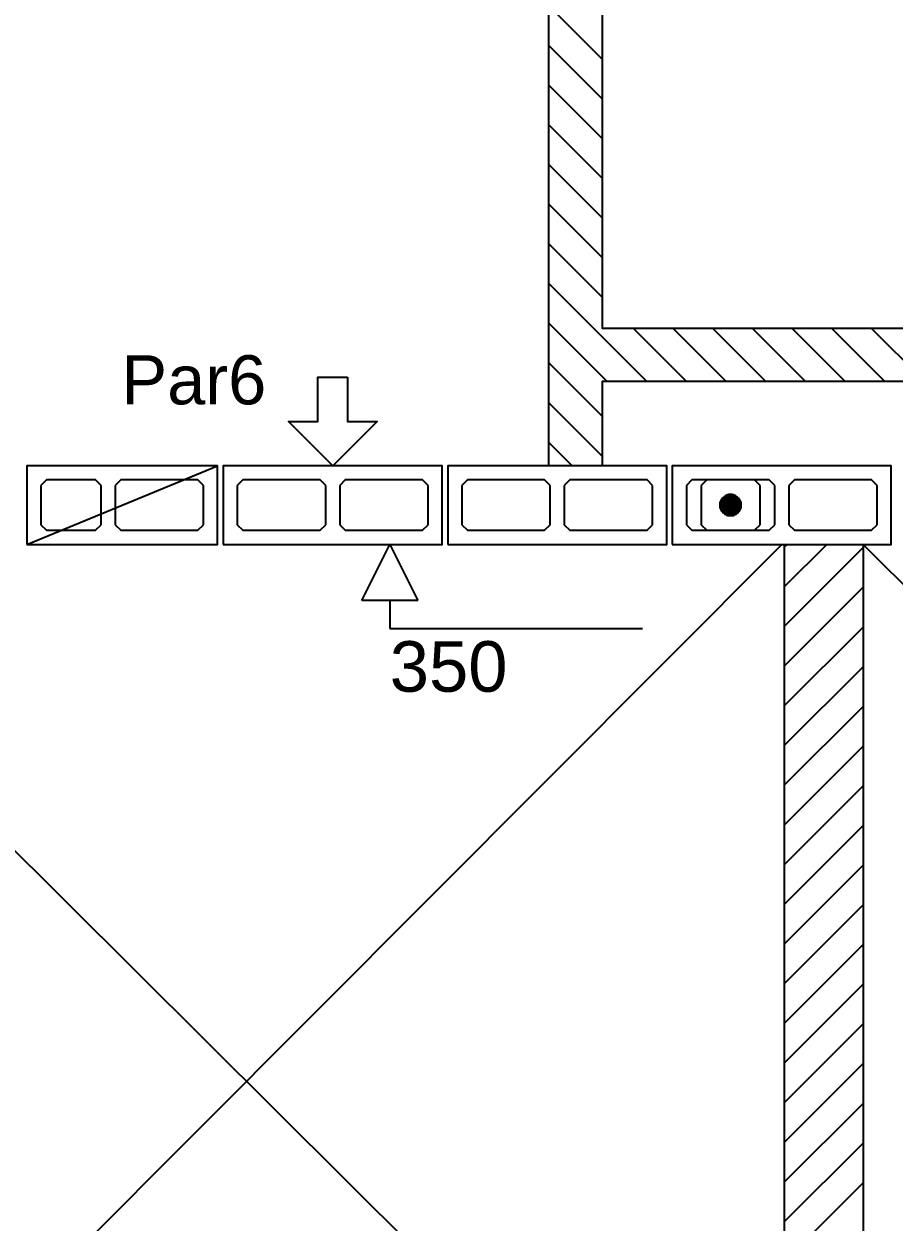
# Model space of a CAD drawing. Extents: x 0 to 119, y 0 to 84.
# Drawn here: x 31.324 to 34.424, y 59.912 to 64.181 of the extents above; entities that cross this region are included whole.
import ezdxf

# ---------------------------------------------------------------- set-up
doc = ezdxf.new("R2010")
doc.units = 0
doc.header["$MEASUREMENT"] = 0
doc.linetypes.add('ESTILO_TQS_0003', pattern=[1.5, 0.5, -0.4, 0.1, -0.5])
doc.linetypes.add('ESTILO_TQS_0005', pattern=[0.4, 0.3, -0.1])
for name, color, linetype in [('20', 1, 'CONTINUOUS'), ('27', 250, 'CONTINUOUS'), ('29', 9, 'CONTINUOUS'), ('3', 7, 'CONTINUOUS')]:
    doc.layers.add(name, color=color, linetype=linetype)
doc.styles.add('TQS_ARIAL', font='arial.ttf')

msp = doc.modelspace()

# ---------------------------------------------------------------- linework, layer by layer
at = {"layer": '20', "color": 1, "linetype": 'Continuous'}
for p, q in [((32.526962, 62.12668), (32.626962, 62.32668)), ((32.626962, 62.32668), (32.726962, 62.12668)), ((32.726962, 62.12668), (32.526962, 62.12668)), ((32.626962, 62.12668), (32.626962, 62.02668)), ((32.626962, 62.02668), (33.526962, 62.02668))]:
    msp.add_line(p, q, dxfattribs=at)
at = {"layer": '27', "color": 250, "linetype": 'ESTILO_TQS_0005'}
for points in [[(31.38366, 62.39668), (31.40366, 62.37668), (31.57866, 62.37668), (31.59866, 62.39668), (31.59866, 62.53668), (31.57866, 62.55668), (31.40366, 62.55668), (31.38366, 62.53668), (31.38366, 62.39668)], [(31.64866, 62.39668), (31.66866, 62.37668), (31.94366, 62.37668), (31.96366, 62.39668), (31.96366, 62.53668), (31.94366, 62.55668), (31.66866, 62.55668), (31.64866, 62.53668), (31.64866, 62.39668)], [(32.08366, 62.39668), (32.10366, 62.37668), (32.37866, 62.37668), (32.39866, 62.39668), (32.39866, 62.53668), (32.37866, 62.55668), (32.10366, 62.55668), (32.08366, 62.53668), (32.08366, 62.39668)], [(32.44866, 62.39668), (32.46866, 62.37668), (32.74366, 62.37668), (32.76366, 62.39668), (32.76366, 62.53668), (32.74366, 62.55668), (32.46866, 62.55668), (32.44866, 62.53668), (32.44866, 62.39668)], [(32.88366, 62.39668), (32.90366, 62.37668), (33.17866, 62.37668), (33.19866, 62.39668), (33.19866, 62.53668), (33.17866, 62.55668), (32.90366, 62.55668), (32.88366, 62.53668), (32.88366, 62.39668)], [(33.24866, 62.39668), (33.26866, 62.37668), (33.54366, 62.37668), (33.56366, 62.39668), (33.56366, 62.53668), (33.54366, 62.55668), (33.26866, 62.55668), (33.24866, 62.53668), (33.24866, 62.39668)], [(33.68366, 62.39668), (33.70366, 62.37668), (33.97866, 62.37668), (33.99866, 62.39668), (33.99866, 62.53668), (33.97866, 62.55668), (33.70366, 62.55668), (33.68366, 62.53668), (33.68366, 62.39668)], [(34.04866, 62.39668), (34.06866, 62.37668), (34.34366, 62.37668), (34.36366, 62.39668), (34.36366, 62.53668), (34.34366, 62.55668), (34.06866, 62.55668), (34.04866, 62.53668), (34.04866, 62.39668)]]:
    msp.add_lwpolyline(points, dxfattribs=at)
at = {"layer": '29', "color": 9, "linetype": 'Continuous'}
for p, q in [((33.193618, 64.245696), (33.383514, 64.0558)), ((33.193618, 64.104275), (33.383514, 63.914379)), ((33.193618, 63.962854), (33.383514, 63.772958)), ((33.193618, 63.821432), (33.383514, 63.631536)), ((33.193618, 63.680011), (33.383514, 63.490115)), ((33.193618, 63.53859), (33.383514, 63.348694)), ((33.193618, 63.397168), (33.383514, 63.207272)), ((33.193618, 63.255747), (33.542589, 62.906776)), ((33.193618, 63.114326), (33.401168, 62.906776)), ((33.49401, 63.096776), (33.68401, 62.906776)), ((33.635432, 63.096776), (33.825432, 62.906776)), ((33.776853, 63.096776), (33.966853, 62.906776)), ((33.918274, 63.096776), (34.108274, 62.906776)), ((34.059696, 63.096776), (34.249696, 62.906776)), ((34.201117, 63.096776), (34.391117, 62.906776)), ((34.342538, 63.096776), (34.532538, 62.906776)), ((33.193618, 62.972904), (33.383618, 62.782904)), ((33.193618, 62.831483), (33.383618, 62.641483)), ((33.193618, 62.690062), (33.277141, 62.606539)), ((30.21366, 58.50668), (34.02366, 62.32668)), ((34.03366, 62.17651), (34.18383, 62.32668)), ((34.03366, 62.317931), (34.042409, 62.32668)), ((38.13366, 58.50668), (34.31366, 62.32668)), ((34.03366, 58.50668), (30.21366, 62.30668)), ((34.03366, 62.035089), (34.31366, 62.315089)), ((34.03366, 61.893667), (34.31366, 62.173667)), ((34.03366, 61.752246), (34.31366, 62.032246)), ((34.03366, 61.610824), (34.31366, 61.890824)), ((34.03366, 61.469403), (34.31366, 61.749403)), ((34.03366, 61.327982), (34.31366, 61.607982)), ((34.03366, 61.18656), (34.31366, 61.46656)), ((34.03366, 61.045139), (34.31366, 61.325139)), ((34.03366, 60.903718), (34.31366, 61.183718)), ((34.03366, 60.762296), (34.31366, 61.042296)), ((34.03366, 60.620875), (34.31366, 60.900875)), ((34.03366, 60.479454), (34.31366, 60.759454)), ((34.03366, 60.338032), (34.31366, 60.618032)), ((34.03366, 60.196611), (34.31366, 60.476611)), ((34.03366, 60.05519), (34.31366, 60.33519)), ((34.03366, 59.913768), (34.31366, 60.193768)), ((34.03366, 59.772347), (34.31366, 60.052347))]:
    msp.add_line(p, q, dxfattribs=at)
for points in [[(33.193618, 62.606428), (33.193618, 64.515662), (33.383514, 64.515662), (33.383514, 63.096776), (36.43366, 63.096776), (36.43366, 62.906776), (33.383618, 62.906776), (33.383618, 62.60668), (33.193618, 62.60668)], [(34.03366, 62.32668), (34.31366, 62.32668), (34.31366, 58.50668), (35.533702, 58.50668), (35.533702, 58.22668), (32.813618, 58.22668), (32.813618, 58.50668), (34.03366, 58.50668), (34.03366, 62.32668)]]:
    msp.add_lwpolyline(points, dxfattribs=at)
at = {"layer": '3', "color": 7, "linetype": 'Continuous'}
for p, q in [((31.33366, 62.32668), (32.01366, 62.60668)), ((33.75616, 62.55668), (33.73616, 62.53668)), ((33.73616, 62.53668), (33.73616, 62.39668)), ((33.92616, 62.55668), (33.75616, 62.55668)), ((33.94616, 62.53668), (33.92616, 62.55668)), ((33.94616, 62.39668), (33.94616, 62.53668)), ((33.73616, 62.39668), (33.75616, 62.37668)), ((33.75616, 62.37668), (33.92616, 62.37668)), ((33.92616, 62.37668), (33.94616, 62.39668))]:
    msp.add_line(p, q, dxfattribs=at)
for points in [[(32.476318, 62.922627), (32.476318, 62.764654), (32.581634, 62.764654), (32.42366, 62.60668), (32.265686, 62.764654), (32.371002, 62.764654), (32.371002, 62.922627), (32.476318, 62.922627)], [(31.33366, 62.32668), (32.01366, 62.32668), (32.01366, 62.60668), (31.33366, 62.60668), (31.33366, 62.32668)], [(32.03366, 62.32668), (32.81366, 62.32668), (32.81366, 62.60668), (32.03366, 62.60668), (32.03366, 62.32668)], [(32.83366, 62.32668), (33.61366, 62.32668), (33.61366, 62.60668), (32.83366, 62.60668), (32.83366, 62.32668)], [(33.63366, 62.32668), (34.41366, 62.32668), (34.41366, 62.60668), (33.63366, 62.60668), (33.63366, 62.32668)], [(33.84176, 62.46668), (33.841757, 62.466619), (33.841748, 62.466559), (33.841732, 62.4665), (33.841711, 62.466443), (33.841685, 62.466389), (33.841652, 62.466337), (33.841615, 62.466289), (33.841573, 62.466245), (33.841527, 62.466206), (33.841477, 62.466171), (33.841424, 62.466141), (33.841368, 62.466117), (33.84131, 62.466099), (33.841251, 62.466087), (33.84119, 62.466081), (33.84113, 62.466081), (33.841069, 62.466087), (33.84101, 62.466099), (33.840952, 62.466117), (33.840896, 62.466141), (33.840843, 62.466171), (33.840793, 62.466206), (33.840747, 62.466245), (33.840705, 62.466289), (33.840668, 62.466337), (33.840635, 62.466389), (33.840609, 62.466443), (33.840588, 62.4665), (33.840572, 62.466559), (33.840563, 62.466619), (33.84056, 62.46668), (33.87896, 62.46668), (33.878766, 62.470504), (33.878186, 62.474289), (33.877226, 62.477996), (33.875897, 62.481587), (33.87421, 62.485024), (33.872185, 62.488274), (33.869841, 62.491302), (33.867203, 62.494077), (33.864298, 62.496571), (33.861155, 62.498759), (33.857807, 62.500617), (33.854288, 62.502127), (33.850635, 62.503273), (33.846884, 62.504044), (33.843075, 62.504431), (33.839245, 62.504431), (33.835436, 62.504044), (33.831685, 62.503273), (33.828032, 62.502127), (33.824513, 62.500617), (33.821165, 62.498759), (33.818022, 62.496571), (33.815117, 62.494077), (33.812479, 62.491302), (33.810135, 62.488274), (33.80811, 62.485024), (33.806423, 62.481587), (33.805094, 62.477996), (33.804134, 62.474289), (33.803554, 62.470504), (33.80336, 62.46668), (33.84176, 62.46668)], [(33.84056, 62.46668), (33.840563, 62.466741), (33.840572, 62.466801), (33.840588, 62.46686), (33.840609, 62.466917), (33.840635, 62.466971), (33.840668, 62.467023), (33.840705, 62.467071), (33.840747, 62.467115), (33.840793, 62.467154), (33.840843, 62.467189), (33.840896, 62.467219), (33.840952, 62.467243), (33.84101, 62.467261), (33.841069, 62.467273), (33.84113, 62.467279), (33.84119, 62.467279), (33.841251, 62.467273), (33.84131, 62.467261), (33.841368, 62.467243), (33.841424, 62.467219), (33.841477, 62.467189), (33.841527, 62.467154), (33.841573, 62.467115), (33.841615, 62.467071), (33.841652, 62.467023), (33.841685, 62.466971), (33.841711, 62.466917), (33.841732, 62.46686), (33.841748, 62.466801), (33.841757, 62.466741), (33.84176, 62.46668), (33.80336, 62.46668), (33.803554, 62.462856), (33.804134, 62.459071), (33.805094, 62.455364), (33.806423, 62.451773), (33.80811, 62.448336), (33.810135, 62.445086), (33.812479, 62.442058), (33.815117, 62.439283), (33.818022, 62.436789), (33.821165, 62.434601), (33.824513, 62.432743), (33.828032, 62.431233), (33.831685, 62.430087), (33.835436, 62.429316), (33.839245, 62.428929), (33.843075, 62.428929), (33.846884, 62.429316), (33.850635, 62.430087), (33.854288, 62.431233), (33.857807, 62.432743), (33.861155, 62.434601), (33.864298, 62.436789), (33.867203, 62.439283), (33.869841, 62.442058), (33.872185, 62.445086), (33.87421, 62.448336), (33.875897, 62.451773), (33.877226, 62.455364), (33.878186, 62.459071), (33.878766, 62.462856), (33.87896, 62.46668), (33.84056, 62.46668)]]:
    msp.add_lwpolyline(points, dxfattribs=at)
msp.add_circle((33.84116, 62.46668), 0.0372, dxfattribs=at)
for points in [[(33.84176, 62.46668), (33.812479, 62.491302), (33.810135, 62.488274)], [(33.84176, 62.46668), (33.815117, 62.494077), (33.812479, 62.491302)], [(33.84176, 62.46668), (33.818022, 62.496571), (33.815117, 62.494077)], [(33.84176, 62.46668), (33.821165, 62.498759), (33.818022, 62.496571)], [(33.84176, 62.46668), (33.824513, 62.500617), (33.821165, 62.498759)], [(33.84176, 62.46668), (33.828032, 62.502127), (33.824513, 62.500617)], [(33.84176, 62.46668), (33.831685, 62.503273), (33.828032, 62.502127)], [(33.84176, 62.46668), (33.835436, 62.504044), (33.831685, 62.503273)], [(33.84176, 62.46668), (33.839245, 62.504431), (33.835436, 62.504044)], [(33.84176, 62.46668), (33.843075, 62.504431), (33.839245, 62.504431)], [(33.87896, 62.46668), (33.843075, 62.504431), (33.84176, 62.46668)], [(33.87896, 62.46668), (33.846884, 62.504044), (33.843075, 62.504431)], [(33.87896, 62.46668), (33.850635, 62.503273), (33.846884, 62.504044)], [(33.87896, 62.46668), (33.854288, 62.502127), (33.850635, 62.503273)], [(33.87896, 62.46668), (33.857807, 62.500617), (33.854288, 62.502127)], [(33.87896, 62.46668), (33.861155, 62.498759), (33.857807, 62.500617)], [(33.87896, 62.46668), (33.864298, 62.496571), (33.861155, 62.498759)], [(33.87896, 62.46668), (33.867203, 62.494077), (33.864298, 62.496571)], [(33.87896, 62.46668), (33.869841, 62.491302), (33.867203, 62.494077)], [(33.87896, 62.46668), (33.872185, 62.488274), (33.869841, 62.491302)], [(33.84176, 62.46668), (33.803554, 62.470504), (33.80336, 62.46668)], [(33.84056, 62.46668), (33.80336, 62.46668), (33.803554, 62.462856)], [(33.84176, 62.46668), (33.804134, 62.474289), (33.803554, 62.470504)], [(33.84056, 62.46668), (33.803554, 62.462856), (33.804134, 62.459071)], [(33.84176, 62.46668), (33.805094, 62.477996), (33.804134, 62.474289)], [(33.84056, 62.46668), (33.804134, 62.459071), (33.805094, 62.455364)], [(33.84176, 62.46668), (33.806423, 62.481587), (33.805094, 62.477996)], [(33.84056, 62.46668), (33.805094, 62.455364), (33.806423, 62.451773)], [(33.84176, 62.46668), (33.80811, 62.485024), (33.806423, 62.481587)], [(33.84056, 62.46668), (33.806423, 62.451773), (33.80811, 62.448336)], [(33.84176, 62.46668), (33.810135, 62.488274), (33.80811, 62.485024)], [(33.84056, 62.46668), (33.80811, 62.448336), (33.810135, 62.445086)], [(33.84056, 62.46668), (33.810135, 62.445086), (33.812479, 62.442058)], [(33.84056, 62.46668), (33.812479, 62.442058), (33.815117, 62.439283)], [(33.84056, 62.46668), (33.815117, 62.439283), (33.818022, 62.436789)], [(33.84056, 62.46668), (33.818022, 62.436789), (33.821165, 62.434601)], [(33.84056, 62.46668), (33.821165, 62.434601), (33.824513, 62.432743)], [(33.84056, 62.46668), (33.824513, 62.432743), (33.828032, 62.431233)], [(33.84056, 62.46668), (33.828032, 62.431233), (33.831685, 62.430087)], [(33.84056, 62.46668), (33.831685, 62.430087), (33.835436, 62.429316)], [(33.84056, 62.46668), (33.835436, 62.429316), (33.839245, 62.428929)], [(33.84056, 62.46668), (33.839245, 62.428929), (33.843075, 62.428929)], [(33.840793, 62.467154), (33.840588, 62.46686), (33.84056, 62.46668)], [(33.840793, 62.467154), (33.84056, 62.46668), (33.84056, 62.46668)], [(33.840793, 62.467154), (33.84056, 62.46668), (33.84056, 62.46668)], [(33.840793, 62.467154), (33.84056, 62.46668), (33.84056, 62.46668)], [(33.840793, 62.467154), (33.84056, 62.46668), (33.84056, 62.46668)], [(33.840793, 62.467154), (33.84056, 62.46668), (33.84056, 62.46668)], [(33.840793, 62.467154), (33.84056, 62.46668), (33.84056, 62.46668)], [(33.840793, 62.467154), (33.84056, 62.46668), (33.84056, 62.46668)], [(33.840793, 62.467154), (33.84056, 62.46668), (33.84056, 62.46668)], [(33.840793, 62.467154), (33.84056, 62.46668), (33.84056, 62.46668)], [(33.840793, 62.467154), (33.84056, 62.46668), (33.84056, 62.46668)], [(33.840793, 62.467154), (33.84056, 62.46668), (33.84056, 62.46668)], [(33.840793, 62.467154), (33.84056, 62.46668), (33.84056, 62.46668)], [(33.840793, 62.467154), (33.84056, 62.46668), (33.84056, 62.46668)], [(33.840793, 62.467154), (33.84056, 62.46668), (33.84056, 62.46668)], [(33.840793, 62.467154), (33.84056, 62.46668), (33.84056, 62.46668)], [(33.840793, 62.467154), (33.84056, 62.46668), (33.84056, 62.46668)], [(33.840793, 62.467154), (33.84056, 62.46668), (33.84056, 62.46668)], [(33.840793, 62.467154), (33.84056, 62.46668), (33.84056, 62.46668)], [(33.840793, 62.467154), (33.84056, 62.46668), (33.84056, 62.46668)], [(33.840793, 62.467154), (33.84056, 62.46668), (33.84056, 62.46668)], [(33.840793, 62.467154), (33.84056, 62.46668), (33.84056, 62.46668)], [(33.840793, 62.467154), (33.84056, 62.46668), (33.84056, 62.46668)], [(33.84056, 62.46668), (33.843075, 62.428929), (33.87896, 62.46668)], [(33.840793, 62.467154), (33.840635, 62.466971), (33.840588, 62.46686)], [(33.840793, 62.467154), (33.840668, 62.467023), (33.840635, 62.466971)], [(33.840793, 62.467154), (33.840705, 62.467071), (33.840668, 62.467023)], [(33.840793, 62.467154), (33.840747, 62.467115), (33.840705, 62.467071)], [(33.840793, 62.467154), (33.840793, 62.467154), (33.840747, 62.467115)], [(33.840793, 62.467154), (33.840747, 62.467115), (33.840747, 62.467115)], [(33.840793, 62.467154), (33.840793, 62.467154), (33.840793, 62.467154)], [(33.84176, 62.46668), (33.841527, 62.466206), (33.841527, 62.466206)], [(33.84176, 62.46668), (33.841527, 62.466206), (33.841527, 62.466206)], [(33.84176, 62.46668), (33.841527, 62.466206), (33.841573, 62.466245)], [(33.84176, 62.46668), (33.841573, 62.466245), (33.841573, 62.466245)], [(33.84176, 62.46668), (33.841573, 62.466245), (33.841615, 62.466289)], [(33.84176, 62.46668), (33.841615, 62.466289), (33.841652, 62.466337)], [(33.84176, 62.46668), (33.841652, 62.466337), (33.841685, 62.466389)], [(33.84176, 62.46668), (33.841685, 62.466389), (33.841732, 62.4665)], [(33.84176, 62.46668), (33.841732, 62.4665), (33.84176, 62.46668)], [(33.84176, 62.46668), (33.84176, 62.46668), (33.84176, 62.46668)], [(33.84176, 62.46668), (33.84176, 62.46668), (33.84176, 62.46668)], [(33.84176, 62.46668), (33.84176, 62.46668), (33.84176, 62.46668)], [(33.84176, 62.46668), (33.84176, 62.46668), (33.84176, 62.46668)], [(33.84176, 62.46668), (33.84176, 62.46668), (33.84176, 62.46668)], [(33.84176, 62.46668), (33.84176, 62.46668), (33.84176, 62.46668)], [(33.84176, 62.46668), (33.84176, 62.46668), (33.84176, 62.46668)], [(33.84176, 62.46668), (33.84176, 62.46668), (33.84176, 62.46668)], [(33.84176, 62.46668), (33.84176, 62.46668), (33.84176, 62.46668)], [(33.84176, 62.46668), (33.84176, 62.46668), (33.84176, 62.46668)], [(33.84176, 62.46668), (33.84176, 62.46668), (33.84176, 62.46668)], [(33.84176, 62.46668), (33.84176, 62.46668), (33.84176, 62.46668)], [(33.84176, 62.46668), (33.84176, 62.46668), (33.84176, 62.46668)], [(33.84176, 62.46668), (33.84176, 62.46668), (33.84176, 62.46668)], [(33.84176, 62.46668), (33.84176, 62.46668), (33.84176, 62.46668)], [(33.84176, 62.46668), (33.84176, 62.46668), (33.84176, 62.46668)], [(33.84176, 62.46668), (33.84176, 62.46668), (33.84176, 62.46668)], [(33.84176, 62.46668), (33.84176, 62.46668), (33.84176, 62.46668)], [(33.84176, 62.46668), (33.84176, 62.46668), (33.84176, 62.46668)], [(33.84176, 62.46668), (33.84176, 62.46668), (33.84176, 62.46668)], [(33.84176, 62.46668), (33.84176, 62.46668), (33.84176, 62.46668)], [(33.87896, 62.46668), (33.843075, 62.428929), (33.846884, 62.429316)], [(33.87896, 62.46668), (33.846884, 62.429316), (33.850635, 62.430087)], [(33.87896, 62.46668), (33.850635, 62.430087), (33.854288, 62.431233)], [(33.87896, 62.46668), (33.854288, 62.431233), (33.857807, 62.432743)], [(33.87896, 62.46668), (33.857807, 62.432743), (33.861155, 62.434601)], [(33.87896, 62.46668), (33.861155, 62.434601), (33.864298, 62.436789)], [(33.87896, 62.46668), (33.864298, 62.436789), (33.867203, 62.439283)], [(33.87896, 62.46668), (33.867203, 62.439283), (33.869841, 62.442058)], [(33.87896, 62.46668), (33.869841, 62.442058), (33.872185, 62.445086)], [(33.87896, 62.46668), (33.87421, 62.485024), (33.872185, 62.488274)], [(33.87896, 62.46668), (33.872185, 62.445086), (33.87421, 62.448336)], [(33.87896, 62.46668), (33.875897, 62.481587), (33.87421, 62.485024)], [(33.87896, 62.46668), (33.87421, 62.448336), (33.875897, 62.451773)], [(33.87896, 62.46668), (33.877226, 62.477996), (33.875897, 62.481587)], [(33.87896, 62.46668), (33.875897, 62.451773), (33.877226, 62.455364)], [(33.87896, 62.46668), (33.878186, 62.474289), (33.877226, 62.477996)], [(33.87896, 62.46668), (33.877226, 62.455364), (33.878186, 62.459071)], [(33.87896, 62.46668), (33.878766, 62.470504), (33.878186, 62.474289)], [(33.87896, 62.46668), (33.878186, 62.459071), (33.878766, 62.462856)]]:
    msp.add_solid(points, dxfattribs=at)

# ---------------------------------------------------------------- texts
at = {"layer": '20', "color": 1, "linetype": 'ESTILO_TQS_0003', "style": 'TQS_ARIAL'}
msp.add_text('350', height=0.18, dxfattribs=at).set_placement((32.626962, 61.80168))
at = {"layer": '3', "color": 7, "linetype": 'Continuous', "style": 'TQS_ARIAL'}
msp.add_text('Par6', height=0.175, dxfattribs=at).set_placement((31.670798, 62.82543))

doc.saveas('drawing.dxf')
